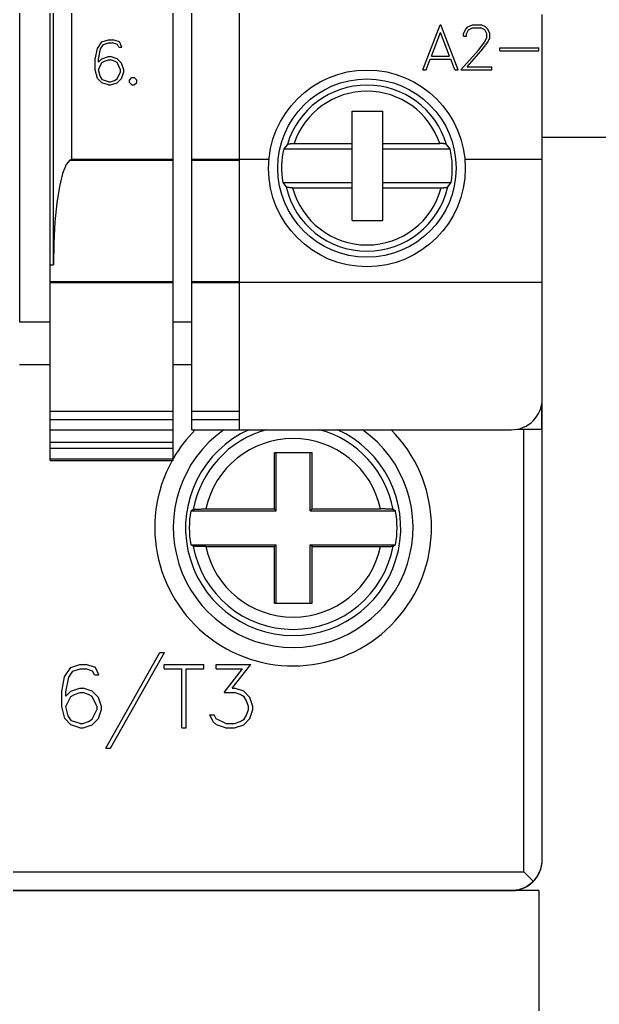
# Model space of a CAD drawing. Header units: millimetres. Extents: x -72 to 2978, y -1067 to 2817.
# Drawn here: x 391.93 to 410.79, y -854.9 to -822.87 of the extents above; entities that cross this region are included whole.
import ezdxf

# ---------------------------------------------------------------- set-up
doc = ezdxf.new("R2010")
doc.units = ezdxf.units.MM
doc.layers.add('00_COMPONENTS_1', color=7, linetype='Continuous')
doc.layers.add('10000_FRONT', color=7, linetype='Continuous')

msp = doc.modelspace()

# ---------------------------------------------------------------- linework, layer by layer
at = {"color": 6}
msp.add_line((414.672, -826.699), (408.928, -826.699), dxfattribs=at)
at = {"layer": '00_COMPONENTS_1', "color": 7}
for q in [(364.023, -851.199), (408.823, -886.899)]:
    msp.add_line((408.823, -851.199), q, dxfattribs=at)
at = {"layer": '10000_FRONT', "color": 7, "linetype": 'Continuous', "lineweight": 25}
for p, q in [((392.928, -837.209), (392.928, -780.209)), ((391.938, -832.699), (391.938, -784.699)), ((393.028, -830.848), (393.028, -786.57)), ((393.628, -827.404), (393.628, -790.014)), ((396.928, -837.209), (396.928, -820.709)), ((397.528, -836.209), (397.528, -821.309)), ((399.078, -836.209), (399.078, -822.509)), ((408.928, -827.409), (408.928, -822.709)), ((405.048, -824.506), (405.61, -823.036)), ((405.323, -824.058), (405.62, -823.293)), ((405.61, -823.036), (405.631, -823.036)), ((405.918, -824.058), (405.62, -823.293)), ((406.193, -824.506), (405.631, -823.036)), ((406.371, -823.32), (406.441, -823.177)), ((406.371, -823.409), (406.371, -823.32)), ((406.441, -823.177), (406.513, -823.106)), ((406.47, -823.328), (406.535, -823.199)), ((406.513, -823.106), (406.657, -823.036)), ((406.535, -823.199), (406.665, -823.134)), ((406.657, -823.036), (406.939, -823.036)), ((406.665, -823.134), (406.931, -823.134)), ((407.061, -823.199), (406.931, -823.134)), ((407.082, -823.107), (406.939, -823.036)), ((407.125, -823.328), (407.061, -823.199)), ((407.155, -823.178), (407.082, -823.107)), ((407.225, -823.322), (407.155, -823.178)), ((407.225, -823.467), (407.225, -823.322)), ((394.461, -823.81), (394.605, -823.597)), ((394.605, -823.597), (394.818, -823.526)), ((394.654, -823.683), (394.822, -823.625)), ((394.818, -823.526), (394.96, -823.526)), ((394.822, -823.625), (394.955, -823.625)), ((395.11, -823.679), (394.955, -823.625)), ((395.175, -823.597), (394.96, -823.526)), ((395.258, -823.763), (395.175, -823.597)), ((406.371, -823.409), (406.47, -823.409)), ((406.47, -823.409), (406.47, -823.328)), ((406.855, -823.863), (407.059, -823.591)), ((406.947, -823.885), (407.155, -823.608)), ((407.059, -823.591), (407.125, -823.457)), ((407.125, -823.457), (407.125, -823.328)), ((407.155, -823.608), (407.225, -823.467)), ((394.393, -824.156), (394.461, -823.81)), ((394.493, -824.16), (394.562, -823.821)), ((394.562, -823.821), (394.654, -823.683)), ((395.153, -823.763), (395.11, -823.679)), ((395.153, -823.763), (395.258, -823.763)), ((406.283, -824.506), (406.855, -823.863)), ((406.49, -824.408), (406.947, -823.885)), ((407.548, -823.792), (408.814, -823.792)), ((407.548, -823.89), (407.548, -823.792)), ((407.548, -823.89), (408.814, -823.89)), ((408.814, -823.89), (408.814, -823.792)), ((394.393, -824.503), (394.393, -824.156)), ((394.493, -824.258), (394.607, -824.144)), ((394.493, -824.258), (394.493, -824.16)), ((394.493, -824.502), (394.609, -824.27)), ((394.607, -824.144), (394.818, -824.074)), ((394.609, -824.27), (394.691, -824.218)), ((394.691, -824.218), (394.822, -824.173)), ((394.818, -824.074), (394.891, -824.074)), ((394.822, -824.173), (394.887, -824.173)), ((395.018, -824.218), (394.887, -824.173)), ((395.103, -824.144), (394.891, -824.074)), ((395.101, -824.27), (395.018, -824.218)), ((395.217, -824.504), (395.101, -824.27)), ((395.246, -824.288), (395.103, -824.144)), ((405.15, -824.506), (405.285, -824.156)), ((405.285, -824.156), (405.955, -824.156)), ((405.323, -824.058), (405.918, -824.058)), ((406.091, -824.506), (405.955, -824.156)), ((394.463, -824.783), (394.393, -824.503)), ((394.546, -824.713), (394.493, -824.502)), ((395.101, -824.798), (395.217, -824.564)), ((395.217, -824.564), (395.217, -824.504)), ((395.316, -824.499), (395.246, -824.288)), ((395.246, -824.783), (395.316, -824.571)), ((395.316, -824.571), (395.316, -824.499)), ((405.048, -824.506), (405.15, -824.506)), ((406.091, -824.506), (406.193, -824.506)), ((406.283, -824.506), (407.293, -824.506)), ((406.49, -824.408), (407.293, -824.408)), ((407.293, -824.506), (407.293, -824.408)), ((394.607, -824.925), (394.463, -824.783)), ((394.624, -824.829), (394.546, -824.713)), ((394.818, -824.996), (394.607, -824.925)), ((394.822, -824.896), (394.624, -824.829)), ((394.822, -824.896), (394.887, -824.896)), ((394.887, -824.896), (395.018, -824.85)), ((394.891, -824.996), (395.103, -824.925)), ((395.018, -824.85), (395.101, -824.798)), ((395.103, -824.925), (395.246, -824.783)), ((395.501, -824.837), (395.58, -824.758)), ((395.501, -824.917), (395.501, -824.837)), ((395.58, -824.996), (395.501, -824.917)), ((395.58, -824.758), (395.66, -824.758)), ((395.739, -824.837), (395.66, -824.758)), ((395.66, -824.996), (395.739, -824.917)), ((395.739, -824.917), (395.739, -824.837)), ((394.818, -824.996), (394.891, -824.996)), ((395.58, -824.996), (395.66, -824.996)), ((402.743, -825.849), (403.743, -825.849)), ((402.743, -826.899), (402.743, -825.849)), ((403.743, -826.899), (403.743, -825.849)), ((400.641, -826.928), (400.525, -827.069)), ((400.525, -827.069), (402.743, -827.069)), ((400.641, -826.928), (400.644, -826.925)), ((400.644, -826.925), (400.648, -826.923)), ((400.648, -826.923), (400.653, -826.92)), ((400.653, -826.92), (400.66, -826.918)), ((400.66, -826.918), (400.667, -826.916)), ((400.667, -826.916), (400.676, -826.914)), ((400.676, -826.914), (400.687, -826.911)), ((400.687, -826.911), (400.697, -826.91)), ((400.697, -826.91), (400.709, -826.908)), ((400.709, -826.908), (400.721, -826.906)), ((400.721, -826.906), (400.735, -826.905)), ((400.735, -826.905), (400.749, -826.903)), ((400.749, -826.903), (400.764, -826.902)), ((400.764, -826.902), (400.779, -826.901)), ((400.779, -826.901), (400.794, -826.9)), ((400.794, -826.9), (400.81, -826.9)), ((400.81, -826.9), (400.827, -826.899)), ((400.827, -826.899), (400.844, -826.899)), ((400.844, -826.899), (400.86, -826.899)), ((400.86, -826.899), (402.743, -826.899)), ((402.743, -827.069), (402.743, -826.899)), ((402.743, -828.169), (402.743, -827.069)), ((403.743, -826.899), (405.597, -826.899)), ((403.743, -827.069), (403.743, -826.899)), ((403.743, -827.069), (405.932, -827.069)), ((403.743, -828.169), (403.743, -827.069)), ((405.61, -826.899), (405.597, -826.899)), ((405.624, -826.899), (405.61, -826.899)), ((405.638, -826.899), (405.624, -826.899)), ((405.651, -826.9), (405.638, -826.899)), ((405.665, -826.9), (405.651, -826.9)), ((405.677, -826.901), (405.665, -826.9)), ((405.689, -826.902), (405.677, -826.901)), ((405.702, -826.903), (405.689, -826.902)), ((405.714, -826.904), (405.702, -826.903)), ((405.726, -826.905), (405.714, -826.904)), ((405.737, -826.906), (405.726, -826.905)), ((405.747, -826.908), (405.737, -826.906)), ((405.756, -826.909), (405.747, -826.908)), ((405.766, -826.911), (405.756, -826.909)), ((405.774, -826.912), (405.766, -826.911)), ((405.783, -826.914), (405.774, -826.912)), ((405.79, -826.916), (405.783, -826.914)), ((405.796, -826.918), (405.79, -826.916)), ((405.802, -826.919), (405.796, -826.918)), ((405.806, -826.921), (405.802, -826.919)), ((405.81, -826.923), (405.806, -826.921)), ((405.814, -826.926), (405.81, -826.923)), ((405.816, -826.928), (405.814, -826.926)), ((405.932, -827.069), (405.816, -826.928)), ((393.568, -827.439), (393.577, -827.434)), ((393.568, -827.439), (396.928, -827.439)), ((393.577, -827.434), (393.586, -827.429)), ((393.586, -827.429), (393.594, -827.424)), ((393.594, -827.424), (393.603, -827.419)), ((393.603, -827.419), (393.611, -827.414)), ((393.611, -827.414), (393.62, -827.409)), ((393.62, -827.409), (393.628, -827.404)), ((393.628, -827.404), (396.928, -827.404)), ((397.528, -827.404), (399.078, -827.404)), ((397.528, -827.439), (399.078, -827.439)), ((399.078, -827.409), (400.042, -827.409)), ((406.414, -827.409), (408.928, -827.409)), ((408.928, -831.406), (408.928, -827.409)), ((400.493, -828.169), (402.743, -828.169)), ((400.493, -828.169), (400.598, -828.31)), ((400.601, -828.312), (400.599, -828.31)), ((400.604, -828.314), (400.601, -828.312)), ((400.607, -828.316), (400.604, -828.314)), ((400.612, -828.318), (400.607, -828.316)), ((400.617, -828.32), (400.612, -828.318)), ((400.623, -828.322), (400.617, -828.32)), ((400.63, -828.324), (400.623, -828.322)), ((400.638, -828.325), (400.63, -828.324)), ((400.646, -828.327), (400.638, -828.325)), ((400.655, -828.329), (400.646, -828.327)), ((400.664, -828.33), (400.655, -828.329)), ((400.674, -828.331), (400.664, -828.33)), ((400.685, -828.333), (400.674, -828.331)), ((400.697, -828.334), (400.685, -828.333)), ((400.709, -828.335), (400.697, -828.334)), ((400.721, -828.336), (400.709, -828.335)), ((400.733, -828.337), (400.721, -828.336)), ((400.745, -828.337), (400.733, -828.337)), ((400.758, -828.338), (400.745, -828.337)), ((400.771, -828.338), (400.758, -828.338)), ((400.785, -828.339), (400.771, -828.338)), ((400.799, -828.339), (400.785, -828.339)), ((400.812, -828.339), (400.799, -828.339)), ((400.812, -828.339), (402.743, -828.339)), ((402.743, -828.339), (402.743, -828.169)), ((402.743, -829.399), (402.743, -828.339)), ((403.743, -828.169), (405.964, -828.169)), ((403.743, -828.339), (403.743, -828.169)), ((403.743, -828.339), (405.645, -828.339)), ((403.743, -829.399), (403.743, -828.339)), ((405.645, -828.339), (405.661, -828.339)), ((405.661, -828.339), (405.677, -828.338)), ((405.677, -828.338), (405.694, -828.338)), ((405.694, -828.338), (405.71, -828.337)), ((405.71, -828.337), (405.725, -828.336)), ((405.725, -828.336), (405.739, -828.335)), ((405.739, -828.335), (405.754, -828.334)), ((405.754, -828.334), (405.768, -828.333)), ((405.768, -828.333), (405.781, -828.331)), ((405.781, -828.331), (405.793, -828.33)), ((405.793, -828.33), (405.804, -828.328)), ((405.804, -828.328), (405.815, -828.326)), ((405.815, -828.326), (405.825, -828.324)), ((405.825, -828.324), (405.833, -828.322)), ((405.833, -828.322), (405.841, -828.32)), ((405.841, -828.32), (405.847, -828.318)), ((405.847, -828.318), (405.852, -828.315)), ((405.852, -828.315), (405.856, -828.313)), ((405.856, -828.313), (405.858, -828.31)), ((405.858, -828.31), (405.964, -828.169)), ((402.743, -829.399), (403.743, -829.399)), ((392.928, -830.848), (393.028, -830.848)), ((392.928, -831.391), (396.928, -831.391)), ((392.928, -831.425), (396.928, -831.425)), ((397.528, -831.391), (399.078, -831.391)), ((397.528, -831.425), (399.078, -831.425)), ((399.078, -831.406), (408.928, -831.406)), ((408.928, -835.209), (408.928, -831.406)), ((391.928, -832.699), (392.928, -832.699)), ((396.928, -832.699), (397.528, -832.699)), ((391.928, -834.089), (392.928, -834.089)), ((396.928, -834.089), (397.528, -834.089)), ((408.918, -836.189), (408.918, -835.35)), ((408.928, -836.189), (408.928, -835.217)), ((392.928, -835.609), (396.928, -835.609)), ((397.528, -835.609), (399.078, -835.609)), ((392.928, -835.873), (396.928, -835.873)), ((397.528, -835.873), (399.078, -835.873)), ((392.928, -836.209), (396.928, -836.209)), ((397.528, -836.209), (399.078, -836.209)), ((399.078, -836.209), (407.928, -836.209)), ((408.127, -836.189), (408.928, -836.189)), ((408.328, -850.589), (408.328, -836.189)), ((408.928, -850.189), (408.928, -836.189)), ((392.928, -836.609), (396.928, -836.609)), ((392.928, -836.809), (396.928, -836.809)), ((400.216, -836.949), (401.441, -836.949)), ((400.216, -838.786), (400.216, -836.949)), ((400.278, -838.849), (400.278, -836.949)), ((401.378, -838.849), (401.378, -836.949)), ((401.441, -838.786), (401.441, -836.949)), ((392.928, -837.155), (396.928, -837.155)), ((392.928, -837.209), (396.928, -837.209)), ((397.496, -838.849), (397.508, -838.843)), ((397.496, -838.849), (400.278, -838.849)), ((397.508, -838.843), (397.519, -838.836)), ((397.519, -838.836), (397.531, -838.83)), ((397.531, -838.83), (397.543, -838.824)), ((397.543, -838.824), (397.554, -838.817)), ((397.554, -838.817), (397.566, -838.811)), ((397.566, -838.811), (397.578, -838.805)), ((397.578, -838.805), (397.582, -838.803)), ((397.582, -838.803), (397.589, -838.802)), ((397.589, -838.802), (397.599, -838.8)), ((397.599, -838.8), (397.61, -838.799)), ((397.61, -838.799), (397.624, -838.797)), ((397.624, -838.797), (397.64, -838.796)), ((397.64, -838.796), (397.659, -838.794)), ((397.659, -838.794), (397.679, -838.793)), ((397.679, -838.793), (397.701, -838.792)), ((397.701, -838.792), (397.724, -838.791)), ((397.724, -838.791), (397.75, -838.79)), ((397.75, -838.79), (397.777, -838.789)), ((397.777, -838.789), (397.805, -838.788)), ((397.805, -838.788), (397.833, -838.788)), ((397.833, -838.788), (397.862, -838.787)), ((397.862, -838.787), (397.893, -838.787)), ((397.893, -838.787), (397.925, -838.786)), ((397.925, -838.786), (397.957, -838.786)), ((397.957, -838.786), (397.988, -838.786)), ((397.988, -838.786), (400.216, -838.786)), ((400.278, -838.849), (400.216, -838.786)), ((401.378, -838.849), (401.441, -838.786)), ((401.378, -838.849), (404.161, -838.849)), ((401.441, -838.786), (403.669, -838.786)), ((403.694, -838.786), (403.669, -838.786)), ((403.72, -838.786), (403.694, -838.786)), ((403.747, -838.786), (403.72, -838.786)), ((403.773, -838.787), (403.747, -838.786)), ((403.798, -838.787), (403.773, -838.787)), ((403.823, -838.787), (403.798, -838.787)), ((403.846, -838.788), (403.823, -838.787)), ((403.869, -838.789), (403.846, -838.788)), ((403.892, -838.789), (403.869, -838.789)), ((403.914, -838.79), (403.892, -838.789)), ((403.935, -838.791), (403.914, -838.79)), ((403.954, -838.792), (403.935, -838.791)), ((403.972, -838.793), (403.954, -838.792)), ((403.989, -838.794), (403.972, -838.793)), ((404.005, -838.795), (403.989, -838.794)), ((404.02, -838.796), (404.005, -838.795)), ((404.034, -838.797), (404.02, -838.796)), ((404.045, -838.799), (404.034, -838.797)), ((404.055, -838.8), (404.045, -838.799)), ((404.063, -838.801), (404.055, -838.8)), ((404.07, -838.802), (404.063, -838.801)), ((404.076, -838.804), (404.07, -838.802)), ((404.079, -838.805), (404.076, -838.804)), ((404.091, -838.811), (404.079, -838.805)), ((404.102, -838.817), (404.091, -838.811)), ((404.114, -838.824), (404.102, -838.817)), ((404.126, -838.83), (404.114, -838.824)), ((404.137, -838.836), (404.126, -838.83)), ((404.149, -838.843), (404.137, -838.836)), ((404.161, -838.849), (404.149, -838.843)), ((397.508, -839.955), (397.496, -839.949)), ((397.496, -839.949), (400.278, -839.949)), ((397.519, -839.961), (397.508, -839.955)), ((397.531, -839.968), (397.519, -839.961)), ((397.543, -839.974), (397.531, -839.968)), ((397.554, -839.98), (397.543, -839.974)), ((400.216, -840.012), (400.278, -839.949)), ((400.278, -841.849), (400.278, -839.949)), ((401.441, -840.012), (401.378, -839.949)), ((401.378, -839.949), (404.161, -839.949)), ((401.378, -841.849), (401.378, -839.949)), ((404.102, -839.98), (404.114, -839.974)), ((404.114, -839.974), (404.126, -839.968)), ((404.126, -839.968), (404.137, -839.961)), ((404.137, -839.961), (404.149, -839.955)), ((404.149, -839.955), (404.161, -839.949)), ((397.566, -839.986), (397.554, -839.98)), ((397.578, -839.993), (397.566, -839.986)), ((397.581, -839.994), (397.578, -839.993)), ((397.586, -839.995), (397.581, -839.994)), ((397.594, -839.997), (397.586, -839.995)), ((397.602, -839.998), (397.594, -839.997)), ((397.612, -839.999), (397.602, -839.998)), ((397.623, -840), (397.612, -839.999)), ((397.636, -840.002), (397.623, -840)), ((397.651, -840.003), (397.636, -840.002)), ((397.668, -840.004), (397.651, -840.003)), ((397.685, -840.005), (397.668, -840.004)), ((397.702, -840.006), (397.685, -840.005)), ((397.722, -840.007), (397.702, -840.006)), ((397.743, -840.008), (397.722, -840.007)), ((397.765, -840.008), (397.743, -840.008)), ((397.788, -840.009), (397.765, -840.008)), ((397.811, -840.01), (397.788, -840.009)), ((397.834, -840.01), (397.811, -840.01)), ((397.858, -840.011), (397.834, -840.01)), ((397.884, -840.011), (397.858, -840.011)), ((397.91, -840.011), (397.884, -840.011)), ((397.936, -840.012), (397.91, -840.011)), ((397.962, -840.012), (397.936, -840.012)), ((397.988, -840.012), (397.962, -840.012)), ((397.988, -840.012), (400.216, -840.012)), ((400.216, -841.849), (400.216, -840.012)), ((401.441, -840.012), (403.669, -840.012)), ((401.441, -841.849), (401.441, -840.012)), ((403.669, -840.012), (403.7, -840.012)), ((403.7, -840.012), (403.732, -840.012)), ((403.732, -840.012), (403.764, -840.011)), ((403.764, -840.011), (403.795, -840.011)), ((403.795, -840.011), (403.824, -840.01)), ((403.824, -840.01), (403.852, -840.01)), ((403.852, -840.01), (403.88, -840.009)), ((403.88, -840.009), (403.907, -840.008)), ((403.907, -840.008), (403.933, -840.007)), ((403.933, -840.007), (403.956, -840.006)), ((403.956, -840.006), (403.977, -840.005)), ((403.977, -840.005), (403.998, -840.003)), ((403.998, -840.003), (404.017, -840.002)), ((404.017, -840.002), (404.033, -840)), ((404.033, -840), (404.047, -839.999)), ((404.047, -839.999), (404.058, -839.998)), ((404.058, -839.998), (404.068, -839.996)), ((404.068, -839.996), (404.075, -839.994)), ((404.075, -839.994), (404.079, -839.993)), ((404.079, -839.993), (404.091, -839.986)), ((404.091, -839.986), (404.102, -839.98)), ((400.216, -841.849), (401.441, -841.849)), ((394.739, -846.571), (396.493, -843.455)), ((394.887, -846.571), (396.64, -843.455)), ((396.493, -843.455), (396.64, -843.455)), ((393.395, -844.244), (393.596, -843.946)), ((393.535, -844.26), (393.664, -844.066)), ((393.596, -843.946), (393.894, -843.847)), ((393.664, -844.066), (393.9, -843.986)), ((393.894, -843.847), (394.093, -843.847)), ((393.9, -843.986), (394.086, -843.986)), ((394.303, -844.061), (394.086, -843.986)), ((394.394, -843.946), (394.093, -843.847)), ((394.363, -844.179), (394.303, -844.061)), ((394.509, -844.179), (394.394, -843.946)), ((396.635, -843.847), (397.925, -843.847)), ((396.635, -843.984), (396.635, -843.847)), ((396.635, -843.984), (397.211, -843.984)), ((397.211, -845.905), (397.211, -843.984)), ((397.349, -843.984), (397.925, -843.984)), ((397.349, -845.905), (397.349, -843.984)), ((397.925, -843.984), (397.925, -843.847)), ((398.321, -843.847), (399.452, -843.847)), ((398.321, -843.984), (398.321, -843.847)), ((398.321, -843.984), (399.183, -843.984)), ((398.588, -844.754), (399.183, -843.984)), ((398.849, -844.614), (399.452, -843.847)), ((393.3, -844.728), (393.395, -844.244)), ((393.439, -844.735), (393.535, -844.26)), ((394.363, -844.179), (394.509, -844.179)), ((393.3, -845.214), (393.3, -844.728)), ((393.439, -844.872), (393.598, -844.712)), ((393.439, -844.872), (393.439, -844.735)), ((393.598, -844.712), (393.894, -844.614)), ((393.716, -844.815), (393.9, -844.752)), ((393.894, -844.614), (393.996, -844.614)), ((393.9, -844.752), (393.991, -844.752)), ((394.174, -844.815), (393.991, -844.752)), ((394.292, -844.712), (393.996, -844.614)), ((394.493, -844.913), (394.292, -844.712)), ((398.588, -844.754), (398.917, -844.754)), ((398.849, -844.614), (398.923, -844.614)), ((399.101, -844.817), (398.917, -844.754)), ((399.219, -844.712), (398.923, -844.614)), ((399.42, -844.913), (399.219, -844.712)), ((393.439, -845.213), (393.601, -844.889)), ((393.601, -844.889), (393.716, -844.815)), ((394.29, -844.889), (394.174, -844.815)), ((394.452, -845.216), (394.29, -844.889)), ((394.591, -845.209), (394.493, -844.913)), ((399.23, -844.901), (399.101, -844.817)), ((399.315, -845.031), (399.23, -844.901)), ((399.378, -845.215), (399.315, -845.031)), ((399.518, -845.209), (399.42, -844.913)), ((393.397, -845.606), (393.3, -845.214)), ((393.513, -845.509), (393.439, -845.213)), ((394.29, -845.627), (394.452, -845.3)), ((394.452, -845.3), (394.452, -845.216)), ((394.493, -845.606), (394.591, -845.311)), ((394.591, -845.311), (394.591, -845.209)), ((399.315, -845.49), (399.378, -845.305)), ((399.378, -845.305), (399.378, -845.215)), ((399.42, -845.606), (399.518, -845.311)), ((399.518, -845.311), (399.518, -845.209)), ((393.598, -845.806), (393.397, -845.606)), ((393.622, -845.672), (393.513, -845.509)), ((393.9, -845.765), (393.622, -845.672)), ((393.991, -845.765), (394.174, -845.701)), ((394.174, -845.701), (394.29, -845.627)), ((394.292, -845.806), (394.493, -845.606)), ((398.229, -845.706), (398.116, -845.479)), ((398.116, -845.479), (398.261, -845.479)), ((398.333, -845.807), (398.229, -845.706)), ((398.327, -845.613), (398.261, -845.479)), ((398.637, -845.767), (398.327, -845.613)), ((398.917, -845.767), (399.101, -845.703)), ((399.101, -845.703), (399.23, -845.619)), ((399.219, -845.806), (399.42, -845.606)), ((399.23, -845.619), (399.315, -845.49)), ((393.894, -845.905), (393.598, -845.806)), ((393.894, -845.905), (393.996, -845.905)), ((393.9, -845.765), (393.991, -845.765)), ((393.996, -845.905), (394.292, -845.806)), ((397.211, -845.905), (397.349, -845.905)), ((398.629, -845.905), (398.333, -845.807)), ((398.629, -845.905), (398.923, -845.905)), ((398.637, -845.767), (398.917, -845.767)), ((398.923, -845.905), (399.219, -845.806)), ((394.739, -846.571), (394.887, -846.571)), ((408.927, -850.237), (408.928, -850.189)), ((408.928, -850.199), (408.928, -850.198)), ((408.847, -850.584), (408.866, -850.535)), ((408.866, -850.535), (408.883, -850.486)), ((408.883, -850.486), (408.897, -850.436)), ((408.897, -850.436), (408.909, -850.385)), ((408.909, -850.385), (408.917, -850.335)), ((408.917, -850.335), (408.924, -850.286)), ((408.924, -850.286), (408.927, -850.237)), ((364.528, -850.589), (408.328, -850.589)), ((408.636, -850.896), (408.328, -850.589)), ((408.635, -850.896), (408.675, -850.854)), ((408.661, -850.879), (408.698, -850.838)), ((408.675, -850.854), (408.711, -850.812)), ((408.698, -850.838), (408.732, -850.793)), ((408.711, -850.812), (408.743, -850.769)), ((408.732, -850.793), (408.765, -850.747)), ((408.743, -850.769), (408.772, -850.725)), ((408.765, -850.747), (408.794, -850.699)), ((408.772, -850.725), (408.799, -850.68)), ((408.794, -850.699), (408.821, -850.649)), ((408.799, -850.68), (408.824, -850.633)), ((408.821, -850.649), (408.845, -850.599)), ((408.824, -850.633), (408.847, -850.584)), ((408.84, -850.599), (408.845, -850.599)), ((407.976, -851.188), (408.025, -851.184)), ((408.025, -851.184), (408.075, -851.178)), ((408.063, -851.19), (408.109, -851.182)), ((408.075, -851.178), (408.125, -851.169)), ((408.109, -851.182), (408.155, -851.173)), ((408.125, -851.169), (408.175, -851.158)), ((408.155, -851.173), (408.201, -851.161)), ((408.175, -851.158), (408.225, -851.144)), ((408.201, -851.161), (408.247, -851.147)), ((408.225, -851.144), (408.275, -851.127)), ((408.247, -851.147), (408.292, -851.13)), ((408.275, -851.127), (408.324, -851.107)), ((408.292, -851.13), (408.337, -851.111)), ((408.324, -851.107), (408.372, -851.085)), ((408.337, -851.111), (408.381, -851.09)), ((408.372, -851.085), (408.419, -851.06)), ((408.381, -851.09), (408.425, -851.067)), ((408.419, -851.06), (408.465, -851.033)), ((408.425, -851.067), (408.466, -851.042)), ((408.465, -851.033), (408.509, -851.003)), ((408.466, -851.042), (408.507, -851.015)), ((408.507, -851.015), (408.546, -850.985)), ((408.509, -851.003), (408.551, -850.971)), ((408.546, -850.985), (408.585, -850.953)), ((408.551, -850.971), (408.594, -850.935)), ((408.585, -850.953), (408.623, -850.918)), ((408.594, -850.935), (408.635, -850.896)), ((408.623, -850.918), (408.661, -850.879)), ((364.928, -851.189), (407.928, -851.189)), ((364.928, -851.199), (407.918, -851.199)), ((407.918, -851.199), (407.928, -851.199)), ((407.928, -851.189), (407.976, -851.188)), ((407.928, -851.199), (407.972, -851.198)), ((407.972, -851.198), (408.017, -851.195)), ((408.017, -851.195), (408.063, -851.19))]:
    msp.add_line(p, q, dxfattribs=at)
msp.add_lwpolyline([(393.568, -827.439), (393.445, -827.585), (393.33, -827.875), (393.228, -828.295), (393.144, -828.828), (393.081, -829.45), (393.042, -830.133), (393.028, -830.848)], dxfattribs=at)
for centre, radius in [((403.228, -827.709), 3.2), ((403.228, -827.699), 2.9)]:
    msp.add_circle(centre, radius, dxfattribs=at)
for centre, radius, start, end in [((403.228, -827.699), 2.7, 90, 163.4023), ((403.228, -827.699), 2.5, 18.6629, 161.3371), ((403.228, -827.699), 2.7, 16.5977, 90), ((403.228, -827.699), 2.776, 166.8814, 189.7486), ((403.228, -827.699), 2.776, 350.2514, 13.1186), ((403.228, -827.699), 2.7, 193.0846, 346.9154), ((403.228, -827.699), 2.5, 194.8328, 345.1672), ((407.928, -835.209), 1, 270, 0), ((400.828, -839.389), 4.5, 151.0237, 44.9645), ((400.828, -839.389), 3.9, 125.3742, 54.6257), ((400.828, -839.389), 4.5, 135.0354, 150.0733), ((400.828, -839.399), 3.5, 114.2957, 65.7043), ((400.828, -839.399), 3.304, 105.1241, 169.6488), ((400.828, -839.399), 3.304, 10.3512, 74.8759), ((400.828, -839.399), 2.906, 12.1754, 167.8246), ((400.828, -839.399), 3.378, 170.6281, 189.3718), ((400.828, -839.399), 3.378, 350.6282, 9.3719), ((400.828, -839.399), 3.304, 190.3512, 270), ((400.828, -839.399), 2.906, 192.1754, 347.8246), ((400.828, -839.399), 3.304, 270, 349.6488), ((407.928, -850.199), 1, 336.4217, 0), ((407.918, -850.199), 1, 270, 315.4052)]:
    msp.add_arc(centre, radius, start, end, dxfattribs=at)

doc.saveas('drawing.dxf')
